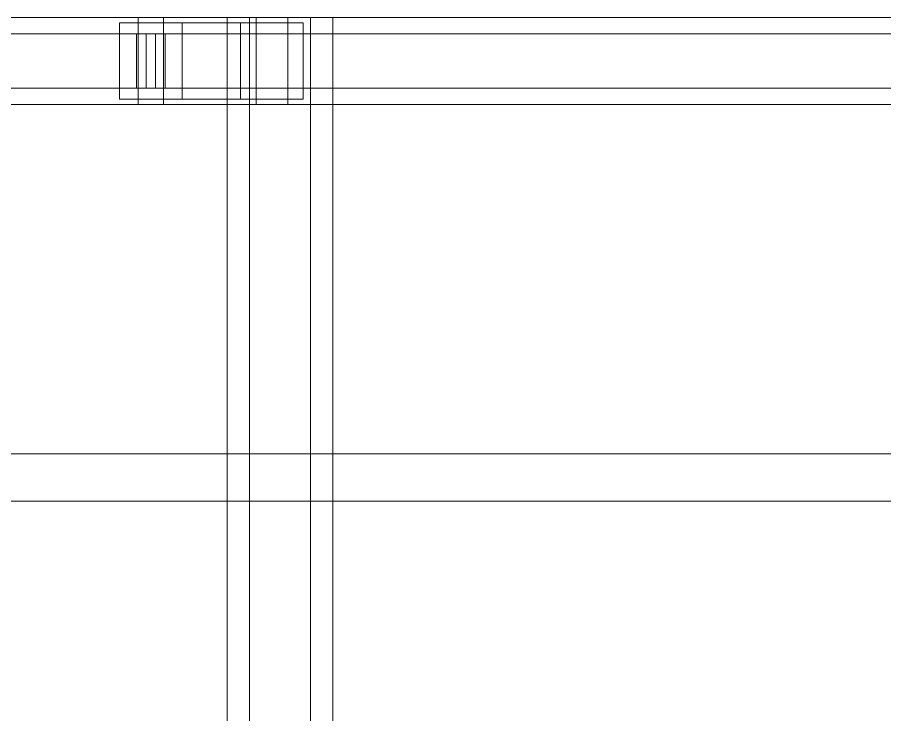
# Model space of a CAD drawing. Header units: millimetres. Extents: x -191664 to 191490, y -197311 to 10263.
# Drawn here: x 20052.2 to 20449.7, y -17869.5 to -17550 of the extents above; entities that cross this region are included whole.
import ezdxf

# ---------------------------------------------------------------- set-up
doc = ezdxf.new("R2010")
doc.units = ezdxf.units.MM
doc.layers.add('superior_C02', color=7, linetype='Continuous', lineweight=0)

msp = doc.modelspace()

# ---------------------------------------------------------------- linework, layer by layer
at = {"layer": 'superior_C02', "color": 139, "true_color": 0x354b57}
for p, q in [((20107.5, -17550), (18959.89, -17550)), ((18971.58, -17550), (20119.19, -17550)), ((20161.57, -17550), (19013.96, -17550)), ((19028.58, -17550), (20176.18, -17550)), ((20127.69, -17552.5), (20099, -17552.5)), ((20099, -17552.5), (20099, -17587.5)), ((20154.53, -17552.5), (20099, -17552.5)), ((20107.5, -17550), (20107.5, -17590)), ((20119.19, -17550), (20107.5, -17550)), ((21255.1, -17550), (20107.5, -17550)), ((20119.19, -17590), (20119.19, -17550)), ((20119.19, -17550), (21266.79, -17550)), ((20127.69, -17587.5), (20127.69, -17552.5)), ((20127.69, -17552.5), (20183.22, -17552.5)), ((20186.54, -17550), (20148.29, -17550)), ((20148.29, -17550), (20148.29, -18450)), ((20158.51, -17550), (20148.29, -17550)), ((20154.53, -17587.5), (20154.53, -17552.5)), ((20154.53, -17552.5), (20183.22, -17552.5)), ((20158.51, -18450), (20158.51, -17550)), ((20158.51, -17550), (20196.77, -17550)), ((20161.57, -17550), (20161.57, -17590)), ((20176.18, -17550), (20161.57, -17550)), ((21309.17, -17550), (20161.57, -17550)), ((20176.18, -17590), (20176.18, -17550)), ((20176.18, -17550), (21323.78, -17550)), ((20183.22, -17552.5), (20183.22, -17587.5)), ((20186.54, -18450), (20186.54, -17550)), ((20186.54, -17550), (20196.77, -17550)), ((20196.77, -17550), (20196.77, -18450)), ((20106.77, -17557.5), (19014.7, -17557.5)), ((19027.84, -17557.5), (20119.92, -17557.5)), ((20106.77, -17557.5), (20106.77, -17582.5)), ((20119.92, -17557.5), (20106.77, -17557.5)), ((20111.26, -17557.5), (20115.43, -17557.5)), ((20111.26, -17582.5), (20111.26, -17557.5)), ((21314.39, -17557.5), (20111.26, -17557.5)), ((20115.43, -17557.5), (20115.43, -17582.5)), ((20115.43, -17557.5), (21318.56, -17557.5)), ((20119.92, -17582.5), (20119.92, -17557.5)), ((19014.7, -17582.5), (20106.77, -17582.5)), ((19027.84, -17582.5), (20119.92, -17582.5)), ((20106.77, -17582.5), (20119.92, -17582.5)), ((20115.43, -17582.5), (20111.26, -17582.5)), ((20111.26, -17582.5), (21314.39, -17582.5)), ((20115.43, -17582.5), (21318.56, -17582.5)), ((20099, -17587.5), (20127.69, -17587.5)), ((20154.53, -17587.5), (20099, -17587.5)), ((20183.22, -17587.5), (20127.69, -17587.5)), ((20183.22, -17587.5), (20154.53, -17587.5)), ((18959.89, -17590), (20107.5, -17590)), ((18971.58, -17590), (20119.19, -17590)), ((19013.96, -17590), (20161.57, -17590)), ((19028.58, -17590), (20176.18, -17590)), ((20107.5, -17590), (20119.19, -17590)), ((20107.5, -17590), (21255.1, -17590)), ((20119.19, -17590), (21266.79, -17590)), ((20161.57, -17590), (20176.18, -17590)), ((20161.57, -17590), (21309.17, -17590)), ((20176.18, -17590), (21323.78, -17590))]:
    msp.add_line(p, q, dxfattribs=at)
at = {"layer": 'superior_C02', "color": 251, "true_color": 0x586d65}
for p, q in [((16335.43, -17750), (25411.09, -17750)), ((25412.56, -17750), (16336.9, -17750))]:
    msp.add_line(p, q, dxfattribs=at)
at = {"layer": 'superior_C02', "color": 139, "true_color": 0x345e4e}
for p, q in [((19930.33, -17771.7), (20868.03, -17771.7)), ((20869.78, -17771.7), (19932.08, -17771.7))]:
    msp.add_line(p, q, dxfattribs=at)

doc.saveas('drawing.dxf')
